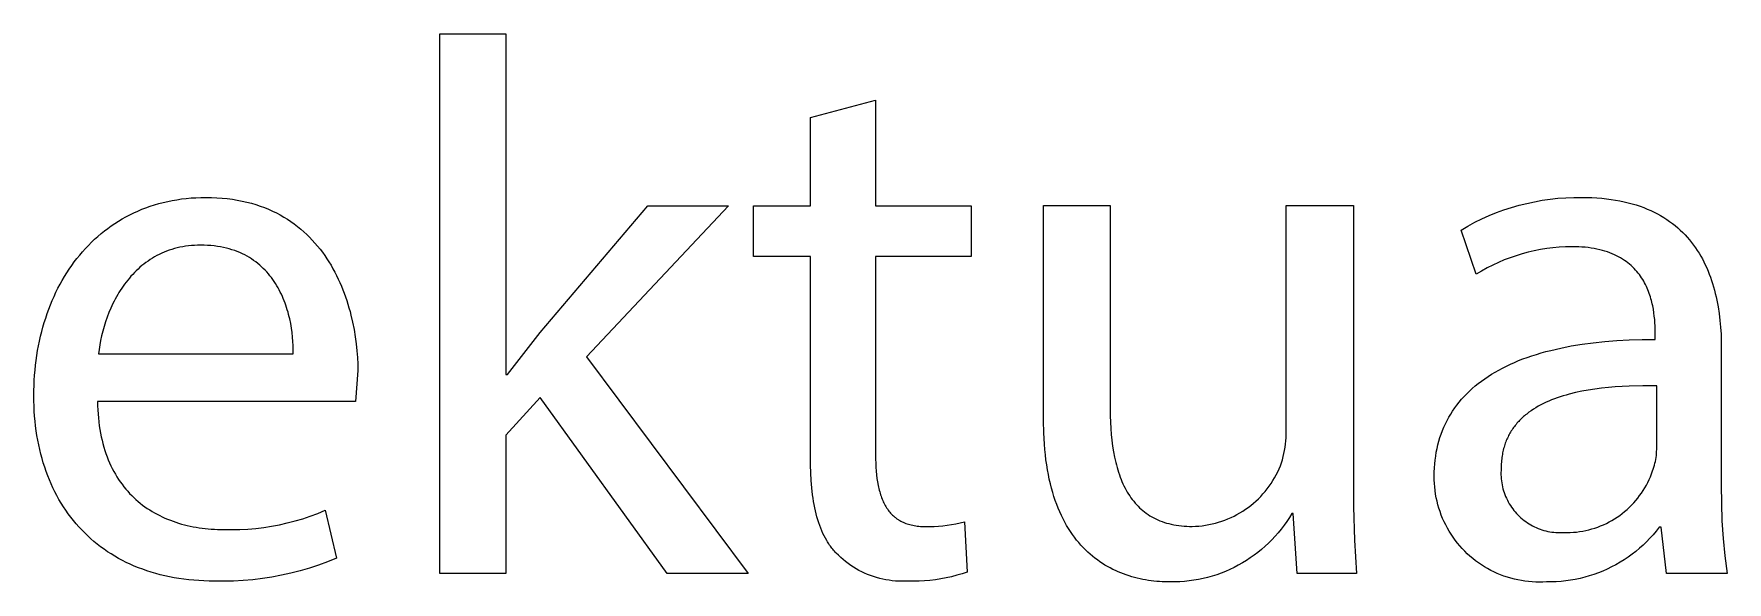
# Model space of a CAD drawing. Header units: millimetres. Extents: x 2840 to 6121, y 744 to 3036.
# Drawn here: x 5772.4 to 5845.7, y 798.7 to 822.4 of the extents above; entities that cross this region are included whole.
import ezdxf

# ---------------------------------------------------------------- set-up
doc = ezdxf.new("R2010")
doc.units = ezdxf.units.MM
doc.header["$MEASUREMENT"] = 0
doc.layers.add('Domyślny', color=7, linetype='Continuous', true_color=0x000000)

msp = doc.modelspace()

# ---------------------------------------------------------------- linework, layer by layer
at = {"layer": 'Domyślny', "color": 18, "lineweight": 15, "true_color": 0x000000}
for p, q in [((5789.996, 799.029), (5789.996, 822.356)), ((5789.996, 822.356), (5792.859, 822.356)), ((5792.859, 822.356), (5792.859, 807.628)), ((5806.033, 818.738), (5808.852, 819.492)), ((5808.852, 819.492), (5808.852, 814.925)), ((5806.033, 814.925), (5806.033, 818.738)), ((5777.102, 814.773), (5777.281, 814.842)), ((5777.281, 814.842), (5777.463, 814.906)), ((5777.463, 814.906), (5777.648, 814.966)), ((5777.648, 814.966), (5777.836, 815.02)), ((5777.836, 815.02), (5778.027, 815.07)), ((5778.027, 815.07), (5778.22, 815.115)), ((5778.22, 815.115), (5778.417, 815.155)), ((5778.417, 815.155), (5778.616, 815.189)), ((5778.616, 815.189), (5778.818, 815.219)), ((5778.818, 815.219), (5779.023, 815.243)), ((5779.023, 815.243), (5779.231, 815.262)), ((5779.231, 815.262), (5779.441, 815.276)), ((5779.441, 815.276), (5779.654, 815.284)), ((5779.654, 815.284), (5779.87, 815.287)), ((5779.87, 815.287), (5780.111, 815.283)), ((5780.111, 815.283), (5780.347, 815.274)), ((5780.347, 815.274), (5780.577, 815.257)), ((5780.577, 815.257), (5780.801, 815.235)), ((5780.801, 815.235), (5781.02, 815.206)), ((5781.02, 815.206), (5781.234, 815.171)), ((5781.234, 815.171), (5781.443, 815.131)), ((5781.443, 815.131), (5781.646, 815.085)), ((5781.646, 815.085), (5781.844, 815.033)), ((5781.844, 815.033), (5782.037, 814.976)), ((5782.037, 814.976), (5782.225, 814.914)), ((5782.225, 814.914), (5782.408, 814.846)), ((5782.408, 814.846), (5782.586, 814.774)), ((5794.345, 809.441), (5798.999, 814.926)), ((5802.485, 814.926), (5796.344, 808.393)), ((5798.999, 814.926), (5802.485, 814.926)), ((5803.564, 812.729), (5803.564, 814.925)), ((5803.564, 814.925), (5806.033, 814.925)), ((5808.852, 814.925), (5812.993, 814.925)), ((5812.993, 814.925), (5812.993, 812.729)), ((5816.125, 805.622), (5816.125, 814.931)), ((5816.125, 814.931), (5819.009, 814.931)), ((5819.009, 814.931), (5819.009, 806.124)), ((5826.625, 805.174), (5826.625, 814.931)), ((5826.625, 814.931), (5829.531, 814.931)), ((5829.531, 814.931), (5829.531, 803.36)), ((5836.046, 814.746), (5836.371, 814.852)), ((5836.371, 814.852), (5836.7, 814.947)), ((5836.7, 814.947), (5837.033, 815.031)), ((5837.033, 815.031), (5837.367, 815.103)), ((5837.367, 815.103), (5837.704, 815.163)), ((5837.704, 815.163), (5838.043, 815.212)), ((5838.043, 815.212), (5838.384, 815.248)), ((5838.384, 815.248), (5838.725, 815.273)), ((5838.725, 815.273), (5839.068, 815.287)), ((5839.068, 815.287), (5839.41, 815.288)), ((5839.41, 815.288), (5839.635, 815.285)), ((5839.635, 815.285), (5839.854, 815.278)), ((5839.854, 815.278), (5840.068, 815.266)), ((5840.068, 815.266), (5840.277, 815.25)), ((5840.277, 815.25), (5840.481, 815.229)), ((5840.481, 815.229), (5840.68, 815.203)), ((5840.68, 815.203), (5840.874, 815.173)), ((5840.874, 815.173), (5841.062, 815.139)), ((5841.062, 815.139), (5841.246, 815.1)), ((5841.246, 815.1), (5841.425, 815.058)), ((5841.425, 815.058), (5841.6, 815.011)), ((5841.6, 815.011), (5841.769, 814.96)), ((5841.769, 814.96), (5841.934, 814.906)), ((5841.934, 814.906), (5842.094, 814.847)), ((5842.094, 814.847), (5842.25, 814.785)), ((5775.779, 814.059), (5775.934, 814.163)), ((5775.934, 814.163), (5776.092, 814.264)), ((5776.092, 814.264), (5776.252, 814.36)), ((5776.252, 814.36), (5776.416, 814.451)), ((5776.416, 814.451), (5776.583, 814.538)), ((5776.583, 814.538), (5776.753, 814.621)), ((5776.753, 814.621), (5776.926, 814.699)), ((5776.926, 814.699), (5777.102, 814.773)), ((5782.586, 814.774), (5782.76, 814.696)), ((5782.76, 814.696), (5782.928, 814.614)), ((5782.928, 814.614), (5783.092, 814.528)), ((5783.092, 814.528), (5783.251, 814.437)), ((5783.251, 814.437), (5783.405, 814.341)), ((5783.405, 814.341), (5783.555, 814.242)), ((5783.555, 814.242), (5783.7, 814.139)), ((5783.7, 814.139), (5783.841, 814.031)), ((5834.484, 814.05), (5834.786, 814.21)), ((5834.786, 814.21), (5835.094, 814.361)), ((5835.094, 814.361), (5835.407, 814.5)), ((5835.407, 814.5), (5835.724, 814.629)), ((5835.724, 814.629), (5836.046, 814.746)), ((5842.25, 814.785), (5842.401, 814.719)), ((5842.401, 814.719), (5842.547, 814.65)), ((5842.547, 814.65), (5842.69, 814.576)), ((5842.69, 814.576), (5842.827, 814.5)), ((5842.827, 814.5), (5842.961, 814.42)), ((5842.961, 814.42), (5843.09, 814.337)), ((5843.09, 814.337), (5843.216, 814.251)), ((5843.216, 814.251), (5843.337, 814.161)), ((5843.337, 814.161), (5843.454, 814.069)), ((5774.788, 813.215), (5774.92, 813.347)), ((5774.92, 813.347), (5775.055, 813.476)), ((5775.055, 813.476), (5775.193, 813.6)), ((5775.193, 813.6), (5775.335, 813.721)), ((5775.335, 813.721), (5775.48, 813.838)), ((5775.48, 813.838), (5775.628, 813.95)), ((5775.628, 813.95), (5775.779, 814.059)), ((5783.841, 814.031), (5783.977, 813.92)), ((5783.977, 813.92), (5784.109, 813.806)), ((5784.109, 813.806), (5784.237, 813.688)), ((5784.237, 813.688), (5784.36, 813.567)), ((5784.36, 813.567), (5784.479, 813.442)), ((5784.479, 813.442), (5784.594, 813.315)), ((5834.187, 813.878), (5834.484, 814.05)), ((5834.843, 811.966), (5834.187, 813.878)), ((5843.454, 814.069), (5843.567, 813.973)), ((5843.567, 813.973), (5843.676, 813.875)), ((5843.676, 813.875), (5843.781, 813.774)), ((5843.781, 813.774), (5843.882, 813.67)), ((5843.882, 813.67), (5843.98, 813.563)), ((5843.98, 813.563), (5844.074, 813.454)), ((5844.074, 813.454), (5844.164, 813.342)), ((5844.164, 813.342), (5844.25, 813.228)), ((5774.179, 812.5), (5774.294, 812.65)), ((5774.294, 812.65), (5774.413, 812.797)), ((5774.413, 812.797), (5774.534, 812.94)), ((5774.534, 812.94), (5774.66, 813.08)), ((5774.66, 813.08), (5774.788, 813.215)), ((5777.559, 812.659), (5777.464, 812.599)), ((5777.656, 812.716), (5777.559, 812.659)), ((5777.756, 812.77), (5777.656, 812.716)), ((5777.857, 812.822), (5777.756, 812.77)), ((5777.961, 812.871), (5777.857, 812.822)), ((5778.067, 812.917), (5777.961, 812.871)), ((5778.175, 812.96), (5778.067, 812.917)), ((5778.285, 813.001), (5778.175, 812.96)), ((5778.398, 813.038), (5778.285, 813.001)), ((5778.513, 813.072), (5778.398, 813.038)), ((5778.63, 813.102), (5778.513, 813.072)), ((5778.749, 813.13), (5778.63, 813.102)), ((5778.871, 813.154), (5778.749, 813.13)), ((5778.995, 813.174), (5778.871, 813.154)), ((5779.122, 813.191), (5778.995, 813.174)), ((5779.251, 813.204), (5779.122, 813.191)), ((5779.382, 813.214), (5779.251, 813.204)), ((5779.516, 813.22), (5779.382, 813.214)), ((5779.652, 813.222), (5779.516, 813.22)), ((5779.802, 813.22), (5779.652, 813.222)), ((5779.95, 813.214), (5779.802, 813.22)), ((5780.093, 813.203), (5779.95, 813.214)), ((5780.234, 813.189), (5780.093, 813.203)), ((5780.37, 813.171), (5780.234, 813.189)), ((5780.504, 813.15), (5780.37, 813.171)), ((5780.633, 813.124), (5780.504, 813.15)), ((5780.76, 813.095), (5780.633, 813.124)), ((5780.883, 813.063), (5780.76, 813.095)), ((5781.003, 813.027), (5780.883, 813.063)), ((5781.12, 812.988), (5781.003, 813.027)), ((5781.233, 812.946), (5781.12, 812.988)), ((5781.344, 812.9), (5781.233, 812.946)), ((5781.451, 812.852), (5781.344, 812.9)), ((5781.555, 812.8), (5781.451, 812.852)), ((5781.656, 812.746), (5781.555, 812.8)), ((5781.754, 812.689), (5781.656, 812.746)), ((5781.849, 812.629), (5781.754, 812.689)), ((5781.941, 812.567), (5781.849, 812.629)), ((5784.594, 813.315), (5784.705, 813.185)), ((5784.705, 813.185), (5784.812, 813.052)), ((5784.812, 813.052), (5784.915, 812.917)), ((5784.915, 812.917), (5785.014, 812.779)), ((5785.014, 812.779), (5785.109, 812.639)), ((5785.109, 812.639), (5785.2, 812.496)), ((5806.033, 812.729), (5803.564, 812.729)), ((5806.033, 804.054), (5806.033, 812.729)), ((5812.993, 812.729), (5808.852, 812.729)), ((5808.852, 812.729), (5808.852, 804.152)), ((5836.312, 812.68), (5836.058, 812.583)), ((5836.57, 812.769), (5836.312, 812.68)), ((5836.831, 812.849), (5836.57, 812.769)), ((5837.094, 812.92), (5836.831, 812.849)), ((5837.36, 812.981), (5837.094, 812.92)), ((5837.628, 813.034), (5837.36, 812.981)), ((5837.897, 813.077), (5837.628, 813.034)), ((5838.167, 813.111), (5837.897, 813.077)), ((5838.439, 813.136), (5838.167, 813.111)), ((5838.711, 813.151), (5838.439, 813.136)), ((5838.984, 813.157), (5838.711, 813.151)), ((5839.134, 813.156), (5838.984, 813.157)), ((5839.28, 813.15), (5839.134, 813.156)), ((5839.422, 813.142), (5839.28, 813.15)), ((5839.559, 813.13), (5839.422, 813.142)), ((5839.693, 813.116), (5839.559, 813.13)), ((5839.823, 813.098), (5839.693, 813.116)), ((5839.949, 813.077), (5839.823, 813.098)), ((5840.071, 813.053), (5839.949, 813.077)), ((5840.189, 813.026), (5840.071, 813.053)), ((5840.303, 812.997), (5840.189, 813.026)), ((5840.414, 812.965), (5840.303, 812.997)), ((5840.522, 812.93), (5840.414, 812.965)), ((5840.625, 812.893), (5840.522, 812.93)), ((5840.726, 812.853), (5840.625, 812.893)), ((5840.823, 812.811), (5840.726, 812.853)), ((5840.916, 812.766), (5840.823, 812.811)), ((5841.007, 812.72), (5840.916, 812.766)), ((5841.094, 812.671), (5841.007, 812.72)), ((5841.177, 812.62), (5841.094, 812.671)), ((5841.258, 812.567), (5841.177, 812.62)), ((5844.25, 813.228), (5844.333, 813.112)), ((5844.333, 813.112), (5844.413, 812.993)), ((5844.413, 812.993), (5844.489, 812.872)), ((5844.489, 812.872), (5844.561, 812.75)), ((5844.561, 812.75), (5844.631, 812.625)), ((5844.631, 812.625), (5844.697, 812.498)), ((5773.754, 811.867), (5773.855, 812.03)), ((5773.855, 812.03), (5773.96, 812.19)), ((5773.96, 812.19), (5774.068, 812.347)), ((5774.068, 812.347), (5774.179, 812.5)), ((5776.632, 811.879), (5776.561, 811.797)), ((5776.706, 811.96), (5776.632, 811.879)), ((5776.782, 812.039), (5776.706, 811.96)), ((5776.86, 812.117), (5776.782, 812.039)), ((5776.94, 812.192), (5776.86, 812.117)), ((5777.022, 812.265), (5776.94, 812.192)), ((5777.107, 812.337), (5777.022, 812.265)), ((5777.193, 812.406), (5777.107, 812.337)), ((5777.281, 812.473), (5777.193, 812.406)), ((5777.372, 812.537), (5777.281, 812.473)), ((5777.464, 812.599), (5777.372, 812.537)), ((5782.031, 812.502), (5781.941, 812.567)), ((5782.117, 812.435), (5782.031, 812.502)), ((5782.201, 812.365), (5782.117, 812.435)), ((5782.281, 812.293), (5782.201, 812.365)), ((5782.359, 812.219), (5782.281, 812.293)), ((5782.434, 812.143), (5782.359, 812.219)), ((5782.507, 812.065), (5782.434, 812.143)), ((5782.577, 811.985), (5782.507, 812.065)), ((5782.644, 811.904), (5782.577, 811.985)), ((5782.709, 811.82), (5782.644, 811.904)), ((5785.2, 812.496), (5785.288, 812.352)), ((5785.288, 812.352), (5785.372, 812.206)), ((5785.372, 812.206), (5785.452, 812.058)), ((5785.452, 812.058), (5785.529, 811.909)), ((5785.529, 811.909), (5785.602, 811.758)), ((5835.077, 812.106), (5834.843, 811.966)), ((5835.316, 812.238), (5835.077, 812.106)), ((5835.559, 812.361), (5835.316, 812.238)), ((5835.807, 812.476), (5835.559, 812.361)), ((5836.058, 812.583), (5835.807, 812.476)), ((5841.336, 812.513), (5841.258, 812.567)), ((5841.41, 812.456), (5841.336, 812.513)), ((5841.482, 812.398), (5841.41, 812.456)), ((5841.551, 812.338), (5841.482, 812.398)), ((5841.617, 812.276), (5841.551, 812.338)), ((5841.68, 812.213), (5841.617, 812.276)), ((5841.74, 812.149), (5841.68, 812.213)), ((5841.798, 812.083), (5841.74, 812.149)), ((5841.853, 812.016), (5841.798, 812.083)), ((5841.906, 811.948), (5841.853, 812.016)), ((5841.956, 811.878), (5841.906, 811.948)), ((5842.004, 811.808), (5841.956, 811.878)), ((5844.697, 812.498), (5844.76, 812.369)), ((5844.76, 812.369), (5844.819, 812.238)), ((5844.819, 812.238), (5844.876, 812.106)), ((5844.876, 812.106), (5844.93, 811.972)), ((5844.93, 811.972), (5844.98, 811.837)), ((5773.302, 811.006), (5773.385, 811.184)), ((5773.385, 811.184), (5773.472, 811.359)), ((5773.472, 811.359), (5773.562, 811.532)), ((5773.562, 811.532), (5773.656, 811.701)), ((5773.656, 811.701), (5773.754, 811.867)), ((5776.113, 811.177), (5776.057, 811.084)), ((5776.171, 811.269), (5776.113, 811.177)), ((5776.231, 811.361), (5776.171, 811.269)), ((5776.293, 811.451), (5776.231, 811.361)), ((5776.357, 811.539), (5776.293, 811.451)), ((5776.423, 811.627), (5776.357, 811.539)), ((5776.491, 811.712), (5776.423, 811.627)), ((5776.561, 811.797), (5776.491, 811.712)), ((5782.771, 811.735), (5782.709, 811.82)), ((5782.831, 811.649), (5782.771, 811.735)), ((5782.888, 811.561), (5782.831, 811.649)), ((5782.943, 811.472), (5782.888, 811.561)), ((5782.996, 811.381), (5782.943, 811.472)), ((5783.046, 811.29), (5782.996, 811.381)), ((5783.094, 811.197), (5783.046, 811.29)), ((5783.139, 811.103), (5783.094, 811.197)), ((5785.602, 811.758), (5785.671, 811.606)), ((5785.671, 811.606), (5785.738, 811.453)), ((5785.738, 811.453), (5785.801, 811.298)), ((5785.801, 811.298), (5785.86, 811.143)), ((5785.86, 811.143), (5785.916, 810.987)), ((5842.049, 811.737), (5842.004, 811.808)), ((5842.092, 811.664), (5842.049, 811.737)), ((5842.133, 811.591), (5842.092, 811.664)), ((5842.171, 811.517), (5842.133, 811.591)), ((5842.208, 811.443), (5842.171, 811.517)), ((5842.242, 811.368), (5842.208, 811.443)), ((5842.274, 811.292), (5842.242, 811.368)), ((5842.304, 811.216), (5842.274, 811.292)), ((5842.333, 811.14), (5842.304, 811.216)), ((5844.98, 811.837), (5845.028, 811.7)), ((5845.028, 811.7), (5845.073, 811.562)), ((5845.073, 811.562), (5845.115, 811.422)), ((5845.115, 811.422), (5845.154, 811.281)), ((5845.154, 811.281), (5845.19, 811.139)), ((5773.005, 810.265), (5773.074, 810.454)), ((5773.074, 810.454), (5773.146, 810.641)), ((5773.146, 810.641), (5773.222, 810.825)), ((5773.222, 810.825), (5773.302, 811.006)), ((5775.76, 810.504), (5775.676, 810.306)), ((5775.805, 810.602), (5775.76, 810.504)), ((5775.852, 810.7), (5775.805, 810.602)), ((5775.9, 810.797), (5775.852, 810.7)), ((5775.951, 810.894), (5775.9, 810.797)), ((5776.003, 810.989), (5775.951, 810.894)), ((5776.057, 811.084), (5776.003, 810.989)), ((5783.183, 811.008), (5783.139, 811.103)), ((5783.224, 810.913), (5783.183, 811.008)), ((5783.263, 810.817), (5783.224, 810.913)), ((5783.3, 810.72), (5783.263, 810.817)), ((5783.335, 810.623), (5783.3, 810.72)), ((5783.367, 810.525), (5783.335, 810.623)), ((5783.398, 810.427), (5783.367, 810.525)), ((5783.427, 810.328), (5783.398, 810.427)), ((5785.916, 810.987), (5785.97, 810.831)), ((5785.97, 810.831), (5786.02, 810.674)), ((5786.02, 810.674), (5786.066, 810.517)), ((5786.066, 810.517), (5786.11, 810.36)), ((5842.359, 811.064), (5842.333, 811.14)), ((5842.384, 810.987), (5842.359, 811.064)), ((5842.407, 810.91), (5842.384, 810.987)), ((5842.428, 810.833), (5842.407, 810.91)), ((5842.448, 810.757), (5842.428, 810.833)), ((5842.466, 810.68), (5842.448, 810.757)), ((5842.482, 810.604), (5842.466, 810.68)), ((5842.511, 810.452), (5842.482, 810.604)), ((5842.535, 810.302), (5842.511, 810.452)), ((5845.19, 811.139), (5845.224, 810.996)), ((5845.224, 810.996), (5845.255, 810.852)), ((5845.255, 810.852), (5845.284, 810.707)), ((5845.284, 810.707), (5845.31, 810.562)), ((5845.31, 810.562), (5845.355, 810.268)), ((5772.769, 809.484), (5772.822, 809.683)), ((5772.822, 809.683), (5772.88, 809.879)), ((5772.88, 809.879), (5772.941, 810.074)), ((5772.941, 810.074), (5773.005, 810.265)), ((5775.465, 809.704), (5775.409, 809.503)), ((5775.528, 809.905), (5775.465, 809.704)), ((5775.598, 810.106), (5775.528, 809.905)), ((5775.676, 810.306), (5775.598, 810.106)), ((5783.454, 810.23), (5783.427, 810.328)), ((5783.479, 810.131), (5783.454, 810.23)), ((5783.502, 810.032), (5783.479, 810.131)), ((5783.543, 809.835), (5783.502, 810.032)), ((5783.577, 809.639), (5783.543, 809.835)), ((5786.11, 810.36), (5786.151, 810.203)), ((5786.151, 810.203), (5786.224, 809.889)), ((5786.224, 809.889), (5786.286, 809.576)), ((5842.553, 810.154), (5842.535, 810.302)), ((5842.568, 810.01), (5842.553, 810.154)), ((5842.578, 809.869), (5842.568, 810.01)), ((5842.585, 809.733), (5842.578, 809.869)), ((5842.588, 809.601), (5842.585, 809.733)), ((5845.355, 810.268), (5845.391, 809.972)), ((5845.391, 809.972), (5845.419, 809.674)), ((5772.631, 808.873), (5772.673, 809.079)), ((5772.673, 809.079), (5772.719, 809.283)), ((5772.719, 809.283), (5772.769, 809.484)), ((5775.316, 809.104), (5775.28, 808.908)), ((5775.359, 809.303), (5775.316, 809.104)), ((5775.409, 809.503), (5775.359, 809.303)), ((5783.604, 809.444), (5783.577, 809.639)), ((5783.625, 809.252), (5783.604, 809.444)), ((5783.64, 809.064), (5783.625, 809.252)), ((5783.649, 808.879), (5783.64, 809.064)), ((5786.286, 809.576), (5786.337, 809.267)), ((5786.337, 809.267), (5786.378, 808.962)), ((5786.378, 808.962), (5786.409, 808.661)), ((5792.924, 807.628), (5794.345, 809.441)), ((5839.427, 808.943), (5839.913, 809.008)), ((5839.913, 809.008), (5840.416, 809.06)), ((5840.416, 809.06), (5840.935, 809.101)), ((5840.935, 809.101), (5841.47, 809.129)), ((5841.47, 809.129), (5842.022, 809.144)), ((5842.022, 809.144), (5842.59, 809.147)), ((5842.59, 809.475), (5842.588, 809.601)), ((5842.59, 809.147), (5842.59, 809.475)), ((5845.419, 809.674), (5845.438, 809.375)), ((5845.438, 809.375), (5845.449, 809.075)), ((5845.449, 809.075), (5845.452, 808.776)), ((5772.503, 808.03), (5772.529, 808.244)), ((5772.529, 808.244), (5772.559, 808.456)), ((5772.559, 808.456), (5772.593, 808.665)), ((5772.593, 808.665), (5772.631, 808.873)), ((5775.25, 808.714), (5775.227, 808.524)), ((5775.227, 808.524), (5783.65, 808.524)), ((5775.28, 808.908), (5775.25, 808.714)), ((5783.652, 808.699), (5783.649, 808.879)), ((5783.65, 808.524), (5783.652, 808.699)), ((5786.409, 808.661), (5786.431, 808.367)), ((5786.431, 808.367), (5786.443, 808.081)), ((5796.344, 808.393), (5803.337, 799.029)), ((5836.5, 808.155), (5836.681, 808.23)), ((5836.681, 808.23), (5836.866, 808.303)), ((5836.866, 808.303), (5837.056, 808.372)), ((5837.056, 808.372), (5837.25, 808.439)), ((5837.25, 808.439), (5837.449, 808.503)), ((5837.449, 808.503), (5837.651, 808.563)), ((5837.651, 808.563), (5837.858, 808.621)), ((5837.858, 808.621), (5838.07, 808.676)), ((5838.07, 808.676), (5838.505, 808.777)), ((5838.505, 808.777), (5838.958, 808.866)), ((5838.958, 808.866), (5839.427, 808.943)), ((5845.452, 808.776), (5845.452, 802.832)), ((5772.448, 807.377), (5772.462, 807.597)), ((5772.462, 807.597), (5772.48, 807.814)), ((5772.48, 807.814), (5772.503, 808.03)), ((5786.448, 807.802), (5786.349, 806.459)), ((5786.443, 808.081), (5786.448, 807.802)), ((5792.859, 807.628), (5792.924, 807.628)), ((5835.212, 807.449), (5835.357, 807.547)), ((5835.357, 807.547), (5835.507, 807.642)), ((5835.507, 807.642), (5835.661, 807.735)), ((5835.661, 807.735), (5835.82, 807.825)), ((5835.82, 807.825), (5835.983, 807.912)), ((5835.983, 807.912), (5836.151, 807.996)), ((5836.151, 807.996), (5836.323, 808.077)), ((5836.323, 808.077), (5836.5, 808.155)), ((5772.43, 806.71), (5772.432, 806.934)), ((5772.432, 806.934), (5772.438, 807.157)), ((5772.438, 807.157), (5772.448, 807.377)), ((5834.322, 806.683), (5834.435, 806.801)), ((5834.435, 806.801), (5834.553, 806.916)), ((5834.553, 806.916), (5834.676, 807.028)), ((5834.676, 807.028), (5834.803, 807.137)), ((5834.803, 807.137), (5834.934, 807.244)), ((5834.934, 807.244), (5835.071, 807.348)), ((5835.071, 807.348), (5835.212, 807.449)), ((5838.869, 806.781), (5838.736, 806.745)), ((5839.138, 806.848), (5838.869, 806.781)), ((5839.414, 806.907), (5839.138, 806.848)), ((5839.695, 806.958), (5839.414, 806.907)), ((5839.981, 807.002), (5839.695, 806.958)), ((5840.271, 807.04), (5839.981, 807.002)), ((5840.565, 807.071), (5840.271, 807.04)), ((5840.861, 807.096), (5840.565, 807.071)), ((5841.16, 807.115), (5840.861, 807.096)), ((5841.459, 807.129), (5841.16, 807.115)), ((5842.059, 807.142), (5841.459, 807.129)), ((5842.655, 807.137), (5842.059, 807.142)), ((5842.655, 804.384), (5842.655, 807.137)), ((5772.432, 806.487), (5772.43, 806.71)), ((5772.438, 806.266), (5772.432, 806.487)), ((5772.449, 806.047), (5772.438, 806.266)), ((5772.463, 805.831), (5772.449, 806.047)), ((5775.183, 806.459), (5775.187, 806.277)), ((5786.349, 806.459), (5775.183, 806.459)), ((5775.187, 806.277), (5775.195, 806.099)), ((5775.195, 806.099), (5775.206, 805.924)), ((5794.345, 806.644), (5792.859, 805.005)), ((5799.83, 799.029), (5794.345, 806.644)), ((5819.009, 806.124), (5819.012, 805.844)), ((5833.74, 805.919), (5833.825, 806.053)), ((5833.825, 806.053), (5833.915, 806.185)), ((5833.915, 806.185), (5834.01, 806.313)), ((5834.01, 806.313), (5834.109, 806.439)), ((5834.109, 806.439), (5834.213, 806.563)), ((5834.213, 806.563), (5834.322, 806.683)), ((5837.222, 806.066), (5837.124, 805.997)), ((5837.322, 806.133), (5837.222, 806.066)), ((5837.426, 806.197), (5837.322, 806.133)), ((5837.533, 806.259), (5837.426, 806.197)), ((5837.642, 806.318), (5837.533, 806.259)), ((5837.754, 806.375), (5837.642, 806.318)), ((5837.869, 806.429), (5837.754, 806.375)), ((5837.986, 806.481), (5837.869, 806.429)), ((5838.106, 806.531), (5837.986, 806.481)), ((5838.228, 806.578), (5838.106, 806.531)), ((5838.352, 806.623), (5838.228, 806.578)), ((5838.478, 806.666), (5838.352, 806.623)), ((5838.606, 806.706), (5838.478, 806.666)), ((5838.736, 806.745), (5838.606, 806.706)), ((5772.482, 805.618), (5772.463, 805.831)), ((5772.506, 805.407), (5772.482, 805.618)), ((5772.533, 805.198), (5772.506, 805.407)), ((5775.206, 805.924), (5775.221, 805.752)), ((5775.221, 805.752), (5775.24, 805.584)), ((5775.24, 805.584), (5775.261, 805.418)), ((5775.261, 805.418), (5775.286, 805.257)), ((5816.133, 805.111), (5816.125, 805.622)), ((5819.012, 805.844), (5819.02, 805.571)), ((5819.02, 805.571), (5819.034, 805.303)), ((5819.034, 805.303), (5819.054, 805.041)), ((5833.385, 805.209), (5833.447, 805.356)), ((5833.447, 805.356), (5833.513, 805.501)), ((5833.513, 805.501), (5833.584, 805.643)), ((5833.584, 805.643), (5833.66, 805.783)), ((5833.66, 805.783), (5833.74, 805.919)), ((5836.428, 805.292), (5836.396, 805.244)), ((5836.462, 805.339), (5836.428, 805.292)), ((5836.497, 805.386), (5836.462, 805.339)), ((5836.532, 805.432), (5836.497, 805.386)), ((5836.569, 805.477), (5836.532, 805.432)), ((5836.606, 805.521), (5836.569, 805.477)), ((5836.645, 805.565), (5836.606, 805.521)), ((5836.684, 805.607), (5836.645, 805.565)), ((5836.724, 805.649), (5836.684, 805.607)), ((5836.765, 805.691), (5836.724, 805.649)), ((5836.807, 805.732), (5836.765, 805.691)), ((5836.85, 805.771), (5836.807, 805.732)), ((5836.893, 805.811), (5836.85, 805.771)), ((5836.938, 805.849), (5836.893, 805.811)), ((5836.983, 805.887), (5836.938, 805.849)), ((5837.029, 805.924), (5836.983, 805.887)), ((5837.124, 805.997), (5837.029, 805.924)), ((5772.564, 804.992), (5772.533, 805.198)), ((5772.6, 804.788), (5772.564, 804.992)), ((5772.64, 804.587), (5772.6, 804.788)), ((5772.683, 804.389), (5772.64, 804.587)), ((5775.286, 805.257), (5775.314, 805.098)), ((5775.314, 805.098), (5775.345, 804.943)), ((5775.345, 804.943), (5775.38, 804.791)), ((5775.38, 804.791), (5775.418, 804.642)), ((5775.418, 804.642), (5775.458, 804.496)), ((5792.859, 805.005), (5792.859, 799.029)), ((5816.144, 804.865), (5816.133, 805.111)), ((5816.159, 804.625), (5816.144, 804.865)), ((5816.178, 804.391), (5816.159, 804.625)), ((5819.054, 805.041), (5819.079, 804.786)), ((5819.079, 804.786), (5819.111, 804.538)), ((5826.576, 804.487), (5826.595, 804.624)), ((5826.595, 804.624), (5826.609, 804.761)), ((5826.609, 804.761), (5826.619, 804.898)), ((5826.619, 804.898), (5826.624, 805.036)), ((5826.624, 805.036), (5826.625, 805.174)), ((5833.151, 804.432), (5833.188, 804.593)), ((5833.188, 804.593), (5833.23, 804.751)), ((5833.23, 804.751), (5833.277, 804.906)), ((5833.277, 804.906), (5833.329, 805.059)), ((5833.329, 805.059), (5833.385, 805.209)), ((5836.084, 804.605), (5836.065, 804.547)), ((5836.104, 804.663), (5836.084, 804.605)), ((5836.126, 804.72), (5836.104, 804.663)), ((5836.148, 804.776), (5836.126, 804.72)), ((5836.171, 804.831), (5836.148, 804.776)), ((5836.196, 804.885), (5836.171, 804.831)), ((5836.221, 804.939), (5836.196, 804.885)), ((5836.248, 804.992), (5836.221, 804.939)), ((5836.275, 805.044), (5836.248, 804.992)), ((5836.304, 805.095), (5836.275, 805.044)), ((5836.333, 805.145), (5836.304, 805.095)), ((5836.364, 805.195), (5836.333, 805.145)), ((5836.396, 805.244), (5836.364, 805.195)), ((5772.731, 804.194), (5772.683, 804.389)), ((5772.783, 804.001), (5772.731, 804.194)), ((5772.838, 803.811), (5772.783, 804.001)), ((5775.458, 804.496), (5775.502, 804.353)), ((5775.502, 804.353), (5775.549, 804.214)), ((5775.549, 804.214), (5775.598, 804.078)), ((5775.598, 804.078), (5775.651, 803.945)), ((5775.651, 803.945), (5775.706, 803.815)), ((5775.706, 803.815), (5775.764, 803.688)), ((5806.037, 803.709), (5806.033, 804.054)), ((5808.852, 804.152), (5808.854, 803.97)), ((5808.854, 803.97), (5808.859, 803.793)), ((5816.201, 804.163), (5816.178, 804.391)), ((5816.228, 803.94), (5816.201, 804.163)), ((5816.258, 803.723), (5816.228, 803.94)), ((5819.111, 804.538), (5819.149, 804.296)), ((5819.149, 804.296), (5819.194, 804.062)), ((5819.194, 804.062), (5819.245, 803.834)), ((5819.245, 803.834), (5819.273, 803.724)), ((5826.373, 803.688), (5826.418, 803.818)), ((5826.418, 803.818), (5826.458, 803.95)), ((5826.458, 803.95), (5826.494, 804.083)), ((5826.494, 804.083), (5826.526, 804.217)), ((5826.526, 804.217), (5826.553, 804.352)), ((5826.553, 804.352), (5826.576, 804.487)), ((5833.052, 803.764), (5833.069, 803.935)), ((5833.069, 803.935), (5833.092, 804.104)), ((5833.092, 804.104), (5833.119, 804.269)), ((5833.119, 804.269), (5833.151, 804.432)), ((5835.935, 803.846), (5835.931, 803.777)), ((5835.941, 803.914), (5835.935, 803.846)), ((5835.948, 803.981), (5835.941, 803.914)), ((5835.956, 804.047), (5835.948, 803.981)), ((5835.966, 804.113), (5835.956, 804.047)), ((5835.976, 804.177), (5835.966, 804.113)), ((5835.988, 804.241), (5835.976, 804.177)), ((5836.001, 804.304), (5835.988, 804.241)), ((5836.016, 804.366), (5836.001, 804.304)), ((5836.031, 804.427), (5836.016, 804.366)), ((5836.048, 804.487), (5836.031, 804.427)), ((5836.065, 804.547), (5836.048, 804.487)), ((5842.581, 803.792), (5842.6, 803.875)), ((5842.6, 803.875), (5842.616, 803.959)), ((5842.616, 803.959), (5842.629, 804.044)), ((5842.629, 804.044), (5842.64, 804.128)), ((5842.64, 804.128), (5842.647, 804.213)), ((5842.647, 804.213), (5842.653, 804.298)), ((5842.653, 804.298), (5842.655, 804.384)), ((5772.898, 803.624), (5772.838, 803.811)), ((5772.962, 803.44), (5772.898, 803.624)), ((5773.029, 803.258), (5772.962, 803.44)), ((5773.101, 803.08), (5773.029, 803.258)), ((5775.764, 803.688), (5775.825, 803.564)), ((5775.825, 803.564), (5775.889, 803.443)), ((5775.889, 803.443), (5775.955, 803.325)), ((5775.955, 803.325), (5776.024, 803.211)), ((5776.024, 803.211), (5776.095, 803.099)), ((5776.095, 803.099), (5776.169, 802.99)), ((5806.048, 803.374), (5806.037, 803.709)), ((5806.066, 803.051), (5806.048, 803.374)), ((5808.859, 803.793), (5808.867, 803.621)), ((5808.867, 803.621), (5808.879, 803.455)), ((5808.879, 803.455), (5808.895, 803.293)), ((5808.895, 803.293), (5808.914, 803.136)), ((5808.914, 803.136), (5808.937, 802.985)), ((5816.293, 803.511), (5816.258, 803.723)), ((5816.331, 803.306), (5816.293, 803.511)), ((5816.372, 803.105), (5816.331, 803.306)), ((5816.417, 802.91), (5816.372, 803.105)), ((5819.273, 803.724), (5819.302, 803.615)), ((5819.302, 803.615), (5819.334, 803.508)), ((5819.334, 803.508), (5819.367, 803.403)), ((5819.367, 803.403), (5819.402, 803.3)), ((5819.402, 803.3), (5819.438, 803.198)), ((5819.438, 803.198), (5819.477, 803.099)), ((5819.477, 803.099), (5819.517, 803.002)), ((5826.047, 803.046), (5826.121, 803.17)), ((5826.121, 803.17), (5826.191, 803.296)), ((5826.191, 803.296), (5826.256, 803.424)), ((5826.256, 803.424), (5826.317, 803.555)), ((5826.317, 803.555), (5826.373, 803.688)), ((5829.531, 803.36), (5829.534, 801.917)), ((5833.029, 803.237), (5833.032, 803.415)), ((5833.03, 803.08), (5833.029, 803.237)), ((5833.032, 803.415), (5833.039, 803.591)), ((5833.039, 803.591), (5833.052, 803.764)), ((5835.919, 803.477), (5835.916, 803.389)), ((5835.916, 803.389), (5835.917, 803.301)), ((5835.917, 803.301), (5835.92, 803.213)), ((5835.925, 803.564), (5835.919, 803.477)), ((5835.92, 803.213), (5835.927, 803.125)), ((5835.927, 803.707), (5835.925, 803.636)), ((5835.925, 803.636), (5835.925, 803.564)), ((5835.931, 803.777), (5835.927, 803.707)), ((5835.927, 803.125), (5835.936, 803.037)), ((5842.271, 802.968), (5842.33, 803.09)), ((5842.33, 803.09), (5842.384, 803.214)), ((5842.384, 803.214), (5842.434, 803.339)), ((5842.434, 803.339), (5842.48, 803.466)), ((5842.48, 803.466), (5842.509, 803.546)), ((5842.509, 803.546), (5842.536, 803.627)), ((5842.536, 803.627), (5842.56, 803.709)), ((5842.56, 803.709), (5842.581, 803.792)), ((5773.176, 802.904), (5773.101, 803.08)), ((5773.256, 802.732), (5773.176, 802.904)), ((5773.339, 802.562), (5773.256, 802.732)), ((5773.425, 802.396), (5773.339, 802.562)), ((5773.516, 802.233), (5773.425, 802.396)), ((5776.169, 802.99), (5776.245, 802.885)), ((5776.245, 802.885), (5776.324, 802.782)), ((5776.324, 802.782), (5776.405, 802.682)), ((5776.405, 802.682), (5776.489, 802.586)), ((5776.489, 802.586), (5776.575, 802.492)), ((5776.575, 802.492), (5776.663, 802.401)), ((5776.663, 802.401), (5776.753, 802.313)), ((5806.092, 802.738), (5806.066, 803.051)), ((5806.127, 802.437), (5806.092, 802.738)), ((5806.147, 802.291), (5806.127, 802.437)), ((5808.937, 802.985), (5808.964, 802.839)), ((5808.964, 802.839), (5808.979, 802.768)), ((5808.979, 802.768), (5808.995, 802.699)), ((5808.995, 802.699), (5809.013, 802.63)), ((5809.013, 802.63), (5809.031, 802.564)), ((5809.031, 802.564), (5809.05, 802.498)), ((5809.05, 802.498), (5809.07, 802.434)), ((5809.07, 802.434), (5809.091, 802.371)), ((5809.091, 802.371), (5809.113, 802.31)), ((5816.466, 802.721), (5816.417, 802.91)), ((5816.518, 802.536), (5816.466, 802.721)), ((5816.573, 802.357), (5816.518, 802.536)), ((5816.631, 802.183), (5816.573, 802.357)), ((5819.517, 803.002), (5819.559, 802.907)), ((5819.559, 802.907), (5819.603, 802.814)), ((5819.603, 802.814), (5819.649, 802.724)), ((5819.649, 802.724), (5819.696, 802.635)), ((5819.696, 802.635), (5819.746, 802.548)), ((5819.746, 802.548), (5819.797, 802.464)), ((5819.797, 802.464), (5819.85, 802.382)), ((5819.85, 802.382), (5819.906, 802.302)), ((5825.417, 802.261), (5825.518, 802.364)), ((5825.518, 802.364), (5825.616, 802.47)), ((5825.616, 802.47), (5825.71, 802.579)), ((5825.71, 802.579), (5825.8, 802.691)), ((5825.8, 802.691), (5825.886, 802.807)), ((5825.886, 802.807), (5825.969, 802.925)), ((5825.969, 802.925), (5826.047, 803.046)), ((5833.037, 802.924), (5833.03, 803.08)), ((5833.049, 802.769), (5833.037, 802.924)), ((5833.066, 802.613), (5833.049, 802.769)), ((5833.088, 802.459), (5833.066, 802.613)), ((5833.116, 802.305), (5833.088, 802.459)), ((5835.936, 803.037), (5835.948, 802.95)), ((5835.948, 802.95), (5835.964, 802.864)), ((5835.964, 802.864), (5835.982, 802.778)), ((5835.982, 802.778), (5836.004, 802.692)), ((5836.004, 802.692), (5836.028, 802.608)), ((5836.028, 802.608), (5836.055, 802.524)), ((5836.055, 802.524), (5836.085, 802.441)), ((5836.085, 802.441), (5836.118, 802.36)), ((5836.118, 802.36), (5836.153, 802.279)), ((5841.835, 802.287), (5841.917, 802.394)), ((5841.917, 802.394), (5841.995, 802.504)), ((5841.995, 802.504), (5842.07, 802.616)), ((5842.07, 802.616), (5842.141, 802.731)), ((5842.141, 802.731), (5842.208, 802.849)), ((5842.208, 802.849), (5842.271, 802.968)), ((5845.452, 802.832), (5845.453, 802.069)), ((5773.611, 802.073), (5773.516, 802.233)), ((5773.709, 801.916), (5773.611, 802.073)), ((5773.811, 801.762), (5773.709, 801.916)), ((5773.917, 801.612), (5773.811, 801.762)), ((5776.753, 802.313), (5776.845, 802.228)), ((5776.845, 802.228), (5776.939, 802.145)), ((5776.939, 802.145), (5777.036, 802.066)), ((5777.036, 802.066), (5777.134, 801.989)), ((5777.134, 801.989), (5777.235, 801.915)), ((5777.235, 801.915), (5777.337, 801.844)), ((5777.337, 801.844), (5777.441, 801.776)), ((5777.441, 801.776), (5777.547, 801.711)), ((5777.547, 801.711), (5777.655, 801.648)), ((5777.655, 801.648), (5777.764, 801.588)), ((5784.392, 801.508), (5784.717, 801.629)), ((5784.717, 801.629), (5785.038, 801.76)), ((5785.038, 801.76), (5785.53, 799.685)), ((5806.17, 802.147), (5806.147, 802.291)), ((5806.195, 802.007), (5806.17, 802.147)), ((5806.222, 801.869), (5806.195, 802.007)), ((5806.252, 801.734), (5806.222, 801.869)), ((5806.283, 801.602), (5806.252, 801.734)), ((5809.113, 802.31), (5809.137, 802.249)), ((5809.137, 802.249), (5809.161, 802.191)), ((5809.161, 802.191), (5809.187, 802.134)), ((5809.187, 802.134), (5809.213, 802.078)), ((5809.213, 802.078), (5809.241, 802.023)), ((5809.241, 802.023), (5809.27, 801.97)), ((5809.27, 801.97), (5809.3, 801.919)), ((5809.3, 801.919), (5809.332, 801.869)), ((5809.332, 801.869), (5809.364, 801.82)), ((5809.364, 801.82), (5809.398, 801.773)), ((5809.398, 801.773), (5809.433, 801.727)), ((5809.433, 801.727), (5809.469, 801.683)), ((5809.469, 801.683), (5809.506, 801.64)), ((5809.506, 801.64), (5809.545, 801.598)), ((5816.693, 802.015), (5816.631, 802.183)), ((5816.757, 801.851), (5816.693, 802.015)), ((5816.825, 801.692), (5816.757, 801.851)), ((5816.895, 801.538), (5816.825, 801.692)), ((5819.906, 802.302), (5819.963, 802.224)), ((5819.963, 802.224), (5820.022, 802.149)), ((5820.022, 802.149), (5820.083, 802.076)), ((5820.083, 802.076), (5820.147, 802.005)), ((5820.147, 802.005), (5820.212, 801.937)), ((5820.212, 801.937), (5820.279, 801.871)), ((5820.279, 801.871), (5820.349, 801.807)), ((5820.349, 801.807), (5820.42, 801.746)), ((5820.42, 801.746), (5820.494, 801.688)), ((5820.494, 801.688), (5820.57, 801.631)), ((5820.57, 801.631), (5820.648, 801.578)), ((5824.492, 801.578), (5824.618, 801.649)), ((5824.618, 801.649), (5824.74, 801.724)), ((5824.74, 801.724), (5824.861, 801.804)), ((5824.861, 801.804), (5824.978, 801.888)), ((5824.978, 801.888), (5825.092, 801.975)), ((5825.092, 801.975), (5825.204, 802.067)), ((5825.204, 802.067), (5825.312, 802.162)), ((5825.312, 802.162), (5825.417, 802.261)), ((5826.865, 801.623), (5826.759, 801.449)), ((5826.93, 801.623), (5826.865, 801.623)), ((5827.094, 799.033), (5826.93, 801.623)), ((5829.534, 801.917), (5829.578, 800.474)), ((5833.149, 802.153), (5833.116, 802.305)), ((5833.188, 802.001), (5833.149, 802.153)), ((5833.231, 801.851), (5833.188, 802.001)), ((5833.28, 801.703), (5833.231, 801.851)), ((5833.333, 801.556), (5833.28, 801.703)), ((5836.153, 802.279), (5836.192, 802.2)), ((5836.192, 802.2), (5836.233, 802.122)), ((5836.233, 802.122), (5836.277, 802.046)), ((5836.277, 802.046), (5836.323, 801.971)), ((5836.323, 801.971), (5836.372, 801.898)), ((5836.372, 801.898), (5836.423, 801.826)), ((5836.423, 801.826), (5836.477, 801.757)), ((5836.477, 801.757), (5836.533, 801.689)), ((5836.533, 801.689), (5836.591, 801.623)), ((5836.591, 801.623), (5836.652, 801.559)), ((5841.055, 801.543), (5841.163, 801.624)), ((5841.163, 801.624), (5841.268, 801.709)), ((5841.268, 801.709), (5841.371, 801.797)), ((5841.371, 801.797), (5841.47, 801.888)), ((5841.47, 801.888), (5841.566, 801.983)), ((5841.566, 801.983), (5841.659, 802.081)), ((5841.659, 802.081), (5841.749, 802.183)), ((5841.749, 802.183), (5841.835, 802.287)), ((5845.453, 802.069), (5845.479, 801.307)), ((5774.026, 801.465), (5773.917, 801.612)), ((5774.139, 801.321), (5774.026, 801.465)), ((5774.256, 801.181), (5774.139, 801.321)), ((5774.376, 801.044), (5774.256, 801.181)), ((5774.5, 800.911), (5774.376, 801.044)), ((5774.628, 800.781), (5774.5, 800.911)), ((5777.764, 801.588), (5777.875, 801.531)), ((5777.875, 801.531), (5777.988, 801.476)), ((5777.988, 801.476), (5778.102, 801.424)), ((5778.102, 801.424), (5778.218, 801.375)), ((5778.218, 801.375), (5778.335, 801.329)), ((5778.335, 801.329), (5778.454, 801.285)), ((5778.454, 801.285), (5778.574, 801.244)), ((5778.574, 801.244), (5778.695, 801.205)), ((5778.695, 801.205), (5778.818, 801.169)), ((5778.818, 801.169), (5778.942, 801.136)), ((5778.942, 801.136), (5779.067, 801.105)), ((5779.067, 801.105), (5779.193, 801.077)), ((5779.193, 801.077), (5779.321, 801.051)), ((5779.321, 801.051), (5779.449, 801.028)), ((5779.449, 801.028), (5779.579, 801.007)), ((5779.579, 801.007), (5779.709, 800.989)), ((5779.709, 800.989), (5779.841, 800.973)), ((5779.841, 800.973), (5779.973, 800.96)), ((5779.973, 800.96), (5780.106, 800.949)), ((5780.106, 800.949), (5780.24, 800.941)), ((5780.24, 800.941), (5780.375, 800.935)), ((5780.375, 800.935), (5780.51, 800.931)), ((5780.51, 800.931), (5780.646, 800.93)), ((5780.646, 800.93), (5780.992, 800.925)), ((5780.992, 800.925), (5781.339, 800.931)), ((5781.339, 800.931), (5781.685, 800.949)), ((5781.685, 800.949), (5782.03, 800.979)), ((5782.03, 800.979), (5782.375, 801.02)), ((5782.375, 801.02), (5782.717, 801.073)), ((5782.717, 801.073), (5783.058, 801.137)), ((5783.058, 801.137), (5783.396, 801.213)), ((5783.396, 801.213), (5783.731, 801.3)), ((5783.731, 801.3), (5784.064, 801.399)), ((5784.064, 801.399), (5784.392, 801.508)), ((5806.318, 801.473), (5806.283, 801.602)), ((5806.354, 801.348), (5806.318, 801.473)), ((5806.393, 801.225), (5806.354, 801.348)), ((5806.435, 801.105), (5806.393, 801.225)), ((5806.479, 800.988), (5806.435, 801.105)), ((5806.526, 800.875), (5806.479, 800.988)), ((5809.545, 801.598), (5809.584, 801.558)), ((5809.584, 801.558), (5809.625, 801.52)), ((5809.625, 801.52), (5809.646, 801.501)), ((5809.646, 801.501), (5809.668, 801.483)), ((5809.668, 801.483), (5809.689, 801.465)), ((5809.689, 801.465), (5809.711, 801.447)), ((5809.711, 801.447), (5809.733, 801.43)), ((5809.733, 801.43), (5809.756, 801.414)), ((5809.756, 801.414), (5809.779, 801.397)), ((5809.779, 801.397), (5809.802, 801.381)), ((5809.802, 801.381), (5809.826, 801.365)), ((5809.826, 801.365), (5809.85, 801.35)), ((5809.85, 801.35), (5809.874, 801.335)), ((5809.874, 801.335), (5809.898, 801.321)), ((5809.898, 801.321), (5809.949, 801.293)), ((5809.949, 801.293), (5810, 801.267)), ((5810, 801.267), (5810.053, 801.242)), ((5810.053, 801.242), (5810.107, 801.219)), ((5810.107, 801.219), (5810.163, 801.197)), ((5810.163, 801.197), (5810.22, 801.177)), ((5810.22, 801.177), (5810.278, 801.158)), ((5810.278, 801.158), (5810.338, 801.141)), ((5810.338, 801.141), (5810.399, 801.126)), ((5810.399, 801.126), (5810.462, 801.112)), ((5810.462, 801.112), (5810.526, 801.1)), ((5810.526, 801.1), (5810.591, 801.09)), ((5810.591, 801.09), (5810.658, 801.081)), ((5810.658, 801.081), (5810.727, 801.073)), ((5810.727, 801.073), (5810.797, 801.067)), ((5810.797, 801.067), (5810.868, 801.063)), ((5810.868, 801.063), (5810.941, 801.061)), ((5810.941, 801.061), (5811.016, 801.06)), ((5811.016, 801.06), (5811.205, 801.059)), ((5811.205, 801.059), (5811.394, 801.065)), ((5811.394, 801.065), (5811.582, 801.076)), ((5811.582, 801.076), (5811.77, 801.093)), ((5811.77, 801.093), (5811.958, 801.116)), ((5811.958, 801.116), (5812.145, 801.145)), ((5812.145, 801.145), (5812.331, 801.18)), ((5812.331, 801.18), (5812.515, 801.221)), ((5812.515, 801.221), (5812.698, 801.268)), ((5812.698, 801.268), (5812.818, 799.093)), ((5816.968, 801.389), (5816.895, 801.538)), ((5817.044, 801.245), (5816.968, 801.389)), ((5817.122, 801.106), (5817.044, 801.245)), ((5817.203, 800.971), (5817.122, 801.106)), ((5817.287, 800.841), (5817.203, 800.971)), ((5820.648, 801.578), (5820.728, 801.527)), ((5820.728, 801.527), (5820.81, 801.478)), ((5820.81, 801.478), (5820.894, 801.432)), ((5820.894, 801.432), (5820.981, 801.388)), ((5820.981, 801.388), (5821.07, 801.348)), ((5821.07, 801.348), (5821.161, 801.309)), ((5821.161, 801.309), (5821.255, 801.274)), ((5821.255, 801.274), (5821.35, 801.241)), ((5821.35, 801.241), (5821.448, 801.211)), ((5821.448, 801.211), (5821.549, 801.184)), ((5821.549, 801.184), (5821.651, 801.159)), ((5821.651, 801.159), (5821.757, 801.137)), ((5821.757, 801.137), (5821.864, 801.119)), ((5821.864, 801.119), (5821.974, 801.102)), ((5821.974, 801.102), (5822.086, 801.089)), ((5822.086, 801.089), (5822.201, 801.079)), ((5822.201, 801.079), (5822.318, 801.072)), ((5822.318, 801.072), (5822.438, 801.067)), ((5822.438, 801.067), (5822.56, 801.066)), ((5822.56, 801.066), (5822.704, 801.071)), ((5822.704, 801.071), (5822.848, 801.081)), ((5822.848, 801.081), (5822.991, 801.096)), ((5822.991, 801.096), (5823.134, 801.116)), ((5823.134, 801.116), (5823.276, 801.141)), ((5823.276, 801.141), (5823.417, 801.17)), ((5823.417, 801.17), (5823.557, 801.205)), ((5823.557, 801.205), (5823.696, 801.244)), ((5823.696, 801.244), (5823.833, 801.288)), ((5823.833, 801.288), (5823.969, 801.337)), ((5823.969, 801.337), (5824.103, 801.39)), ((5824.103, 801.39), (5824.235, 801.448)), ((5824.235, 801.448), (5824.365, 801.511)), ((5824.365, 801.511), (5824.492, 801.578)), ((5826.406, 800.95), (5826.277, 800.791)), ((5826.529, 801.112), (5826.406, 800.95)), ((5826.647, 801.278), (5826.529, 801.112)), ((5826.759, 801.449), (5826.647, 801.278)), ((5833.392, 801.411), (5833.333, 801.556)), ((5833.456, 801.269), (5833.392, 801.411)), ((5833.525, 801.129), (5833.456, 801.269)), ((5833.598, 800.991), (5833.525, 801.129)), ((5833.676, 800.855), (5833.598, 800.991)), ((5836.652, 801.559), (5836.715, 801.498)), ((5836.715, 801.498), (5836.78, 801.438)), ((5836.78, 801.438), (5836.847, 801.381)), ((5836.847, 801.381), (5836.915, 801.326)), ((5836.915, 801.326), (5836.986, 801.274)), ((5836.986, 801.274), (5837.058, 801.224)), ((5837.058, 801.224), (5837.132, 801.176)), ((5837.132, 801.176), (5837.208, 801.131)), ((5837.208, 801.131), (5837.285, 801.089)), ((5837.285, 801.089), (5837.364, 801.049)), ((5837.364, 801.049), (5837.444, 801.012)), ((5837.444, 801.012), (5837.525, 800.978)), ((5837.525, 800.978), (5837.607, 800.947)), ((5837.607, 800.947), (5837.69, 800.918)), ((5837.69, 800.918), (5837.775, 800.893)), ((5837.775, 800.893), (5837.86, 800.87)), ((5839.452, 800.862), (5839.584, 800.888)), ((5839.584, 800.888), (5839.716, 800.919)), ((5839.716, 800.919), (5839.846, 800.955)), ((5839.846, 800.955), (5839.975, 800.994)), ((5839.975, 800.994), (5840.103, 801.039)), ((5840.103, 801.039), (5840.229, 801.087)), ((5840.229, 801.087), (5840.353, 801.14)), ((5840.353, 801.14), (5840.476, 801.197)), ((5840.476, 801.197), (5840.596, 801.258)), ((5840.596, 801.258), (5840.714, 801.324)), ((5840.714, 801.324), (5840.83, 801.393)), ((5840.83, 801.393), (5840.944, 801.466)), ((5840.944, 801.466), (5841.055, 801.543)), ((5842.764, 801.029), (5842.636, 800.866)), ((5842.852, 801.029), (5842.764, 801.029)), ((5843.081, 799.03), (5842.852, 801.029)), ((5845.479, 801.307), (5845.529, 800.546)), ((5774.759, 800.655), (5774.628, 800.781)), ((5774.893, 800.532), (5774.759, 800.655)), ((5775.031, 800.413), (5774.893, 800.532)), ((5775.173, 800.297), (5775.031, 800.413)), ((5775.318, 800.186), (5775.173, 800.297)), ((5775.467, 800.078), (5775.318, 800.186)), ((5806.576, 800.764), (5806.526, 800.875)), ((5806.628, 800.657), (5806.576, 800.764)), ((5806.683, 800.552), (5806.628, 800.657)), ((5806.741, 800.451), (5806.683, 800.552)), ((5806.771, 800.402), (5806.741, 800.451)), ((5806.801, 800.353), (5806.771, 800.402)), ((5806.833, 800.306), (5806.801, 800.353)), ((5806.865, 800.259), (5806.833, 800.306)), ((5806.898, 800.213), (5806.865, 800.259)), ((5806.931, 800.167), (5806.898, 800.213)), ((5806.965, 800.123), (5806.931, 800.167)), ((5817.372, 800.715), (5817.287, 800.841)), ((5817.461, 800.594), (5817.372, 800.715)), ((5817.551, 800.477), (5817.461, 800.594)), ((5817.643, 800.364), (5817.551, 800.477)), ((5817.738, 800.256), (5817.643, 800.364)), ((5817.834, 800.152), (5817.738, 800.256)), ((5817.933, 800.052), (5817.834, 800.152)), ((5825.71, 800.206), (5825.557, 800.072)), ((5825.859, 800.345), (5825.71, 800.206)), ((5826.004, 800.489), (5825.859, 800.345)), ((5826.143, 800.638), (5826.004, 800.489)), ((5826.277, 800.791), (5826.143, 800.638)), ((5829.578, 800.474), (5829.662, 799.033)), ((5833.759, 800.723), (5833.676, 800.855)), ((5833.846, 800.593), (5833.759, 800.723)), ((5833.938, 800.467), (5833.846, 800.593)), ((5834.034, 800.344), (5833.938, 800.467)), ((5834.134, 800.224), (5834.034, 800.344)), ((5834.238, 800.108), (5834.134, 800.224)), ((5837.86, 800.87), (5837.945, 800.85)), ((5837.945, 800.85), (5838.032, 800.834)), ((5838.032, 800.834), (5838.119, 800.82)), ((5838.119, 800.82), (5838.206, 800.809)), ((5838.206, 800.809), (5838.294, 800.801)), ((5838.294, 800.801), (5838.381, 800.796)), ((5838.381, 800.796), (5838.469, 800.795)), ((5838.469, 800.795), (5838.557, 800.796)), ((5838.557, 800.796), (5838.645, 800.8)), ((5838.645, 800.8), (5838.78, 800.799)), ((5838.78, 800.799), (5838.915, 800.802)), ((5838.915, 800.802), (5839.05, 800.81)), ((5839.05, 800.81), (5839.185, 800.823)), ((5839.185, 800.823), (5839.319, 800.84)), ((5839.319, 800.84), (5839.452, 800.862)), ((5842.066, 800.259), (5841.911, 800.121)), ((5842.217, 800.403), (5842.066, 800.259)), ((5842.362, 800.553), (5842.217, 800.403)), ((5842.501, 800.707), (5842.362, 800.553)), ((5842.636, 800.866), (5842.501, 800.707)), ((5845.529, 800.546), (5845.604, 799.786)), ((5775.619, 799.973), (5775.467, 800.078)), ((5775.774, 799.873), (5775.619, 799.973)), ((5775.933, 799.776), (5775.774, 799.873)), ((5776.095, 799.684), (5775.933, 799.776)), ((5776.261, 799.595), (5776.095, 799.684)), ((5776.43, 799.51), (5776.261, 799.595)), ((5776.602, 799.429), (5776.43, 799.51)), ((5776.777, 799.352), (5776.602, 799.429)), ((5785.143, 799.53), (5784.751, 799.388)), ((5785.53, 799.685), (5785.143, 799.53)), ((5807, 800.079), (5806.965, 800.123)), ((5807.036, 800.036), (5807, 800.079)), ((5807.073, 799.994), (5807.036, 800.036)), ((5807.11, 799.953), (5807.073, 799.994)), ((5807.148, 799.913), (5807.11, 799.953)), ((5807.245, 799.815), (5807.148, 799.913)), ((5807.346, 799.721), (5807.245, 799.815)), ((5807.45, 799.63), (5807.346, 799.721)), ((5807.557, 799.543), (5807.45, 799.63)), ((5807.667, 799.46), (5807.557, 799.543)), ((5807.779, 799.38), (5807.667, 799.46)), ((5818.033, 799.956), (5817.933, 800.052)), ((5818.135, 799.865), (5818.033, 799.956)), ((5818.239, 799.777), (5818.135, 799.865)), ((5818.344, 799.693), (5818.239, 799.777)), ((5818.451, 799.613), (5818.344, 799.693)), ((5818.559, 799.536), (5818.451, 799.613)), ((5818.669, 799.464), (5818.559, 799.536)), ((5818.779, 799.395), (5818.669, 799.464)), ((5824.725, 799.484), (5824.547, 799.384)), ((5824.899, 799.59), (5824.725, 799.484)), ((5825.07, 799.702), (5824.899, 799.59)), ((5825.236, 799.82), (5825.07, 799.702)), ((5825.399, 799.943), (5825.236, 799.82)), ((5825.557, 800.072), (5825.399, 799.943)), ((5834.346, 799.995), (5834.238, 800.108)), ((5834.458, 799.886), (5834.346, 799.995)), ((5834.574, 799.781), (5834.458, 799.886)), ((5834.693, 799.68), (5834.574, 799.781)), ((5834.816, 799.583), (5834.693, 799.68)), ((5834.941, 799.491), (5834.816, 799.583)), ((5835.07, 799.403), (5834.941, 799.491)), ((5841.069, 799.512), (5840.888, 799.409)), ((5841.245, 799.622), (5841.069, 799.512)), ((5841.418, 799.738), (5841.245, 799.622)), ((5841.587, 799.86), (5841.418, 799.738)), ((5841.751, 799.987), (5841.587, 799.86)), ((5841.911, 800.121), (5841.751, 799.987)), ((5845.604, 799.786), (5845.703, 799.03)), ((5776.956, 799.28), (5776.777, 799.352)), ((5777.138, 799.211), (5776.956, 799.28)), ((5777.323, 799.146), (5777.138, 799.211)), ((5777.511, 799.086), (5777.323, 799.146)), ((5777.703, 799.03), (5777.511, 799.086)), ((5777.898, 798.978), (5777.703, 799.03)), ((5778.096, 798.931), (5777.898, 798.978)), ((5778.297, 798.888), (5778.096, 798.931)), ((5778.501, 798.849), (5778.297, 798.888)), ((5778.708, 798.815), (5778.501, 798.849)), ((5778.918, 798.785), (5778.708, 798.815)), ((5779.131, 798.759), (5778.918, 798.785)), ((5779.347, 798.739), (5779.131, 798.759)), ((5779.566, 798.722), (5779.347, 798.739)), ((5779.789, 798.711), (5779.566, 798.722)), ((5780.014, 798.704), (5779.789, 798.711)), ((5780.242, 798.701), (5780.014, 798.704)), ((5780.658, 798.696), (5780.242, 798.701)), ((5781.075, 798.704), (5780.658, 798.696)), ((5781.492, 798.726), (5781.075, 798.704)), ((5781.907, 798.762), (5781.492, 798.726)), ((5782.321, 798.811), (5781.907, 798.762)), ((5782.733, 798.874), (5782.321, 798.811)), ((5783.143, 798.95), (5782.733, 798.874)), ((5783.55, 799.04), (5783.143, 798.95)), ((5783.954, 799.143), (5783.55, 799.04)), ((5784.354, 799.259), (5783.954, 799.143)), ((5784.751, 799.388), (5784.354, 799.259)), ((5792.859, 799.029), (5789.996, 799.029)), ((5803.337, 799.029), (5799.83, 799.029)), ((5807.895, 799.305), (5807.779, 799.38)), ((5808.013, 799.233), (5807.895, 799.305)), ((5808.133, 799.166), (5808.013, 799.233)), ((5808.256, 799.103), (5808.133, 799.166)), ((5808.381, 799.044), (5808.256, 799.103)), ((5808.507, 798.99), (5808.381, 799.044)), ((5808.636, 798.939), (5808.507, 798.99)), ((5808.766, 798.894), (5808.636, 798.939)), ((5808.898, 798.853), (5808.766, 798.894)), ((5809.031, 798.816), (5808.898, 798.853)), ((5809.165, 798.785), (5809.031, 798.816)), ((5809.3, 798.757), (5809.165, 798.785)), ((5809.436, 798.735), (5809.3, 798.757)), ((5809.573, 798.717), (5809.436, 798.735)), ((5809.71, 798.704), (5809.573, 798.717)), ((5809.848, 798.696), (5809.71, 798.704)), ((5809.986, 798.693), (5809.848, 798.696)), ((5810.124, 798.694), (5809.986, 798.693)), ((5810.262, 798.7), (5810.124, 798.694)), ((5810.498, 798.695), (5810.262, 798.7)), ((5810.735, 798.699), (5810.498, 798.695)), ((5810.971, 798.71), (5810.735, 798.699)), ((5811.207, 798.73), (5810.971, 798.71)), ((5811.442, 798.758), (5811.207, 798.73)), ((5811.676, 798.794), (5811.442, 798.758)), ((5811.908, 798.838), (5811.676, 798.794)), ((5812.139, 798.89), (5811.908, 798.838)), ((5812.368, 798.95), (5812.139, 798.89)), ((5812.594, 799.018), (5812.368, 798.95)), ((5812.818, 799.093), (5812.594, 799.018)), ((5818.891, 799.329), (5818.779, 799.395)), ((5819.004, 799.267), (5818.891, 799.329)), ((5819.118, 799.209), (5819.004, 799.267)), ((5819.234, 799.154), (5819.118, 799.209)), ((5819.349, 799.102), (5819.234, 799.154)), ((5819.466, 799.053), (5819.349, 799.102)), ((5819.584, 799.008), (5819.466, 799.053)), ((5819.702, 798.966), (5819.584, 799.008)), ((5819.82, 798.927), (5819.702, 798.966)), ((5819.939, 798.89), (5819.82, 798.927)), ((5820.059, 798.857), (5819.939, 798.89)), ((5820.178, 798.827), (5820.059, 798.857)), ((5820.298, 798.799), (5820.178, 798.827)), ((5820.418, 798.774), (5820.298, 798.799)), ((5820.538, 798.752), (5820.418, 798.774)), ((5820.659, 798.732), (5820.538, 798.752)), ((5820.779, 798.715), (5820.659, 798.732)), ((5820.898, 798.701), (5820.779, 798.715)), ((5821.018, 798.689), (5820.898, 798.701)), ((5821.137, 798.679), (5821.018, 798.689)), ((5822.423, 798.706), (5822.22, 798.684)), ((5822.625, 798.734), (5822.423, 798.706)), ((5822.826, 798.769), (5822.625, 798.734)), ((5823.026, 798.811), (5822.826, 798.769)), ((5823.224, 798.86), (5823.026, 798.811)), ((5823.42, 798.915), (5823.224, 798.86)), ((5823.614, 798.977), (5823.42, 798.915)), ((5823.806, 799.046), (5823.614, 798.977)), ((5823.996, 799.121), (5823.806, 799.046)), ((5824.182, 799.202), (5823.996, 799.121)), ((5824.367, 799.29), (5824.182, 799.202)), ((5824.547, 799.384), (5824.367, 799.29)), ((5829.662, 799.033), (5827.094, 799.033)), ((5835.202, 799.319), (5835.07, 799.403)), ((5835.337, 799.24), (5835.202, 799.319)), ((5835.474, 799.166), (5835.337, 799.24)), ((5835.614, 799.097), (5835.474, 799.166)), ((5835.757, 799.032), (5835.614, 799.097)), ((5835.901, 798.972), (5835.757, 799.032)), ((5836.047, 798.918), (5835.901, 798.972)), ((5836.195, 798.868), (5836.047, 798.918)), ((5836.345, 798.824), (5836.195, 798.868)), ((5836.496, 798.784), (5836.345, 798.824)), ((5836.648, 798.75), (5836.496, 798.784)), ((5836.802, 798.721), (5836.648, 798.75)), ((5836.956, 798.698), (5836.802, 798.721)), ((5837.111, 798.68), (5836.956, 798.698)), ((5838.515, 798.69), (5838.307, 798.676)), ((5838.722, 798.711), (5838.515, 798.69)), ((5838.928, 798.74), (5838.722, 798.711)), ((5839.133, 798.775), (5838.928, 798.74)), ((5839.337, 798.818), (5839.133, 798.775)), ((5839.539, 798.868), (5839.337, 798.818)), ((5839.739, 798.925), (5839.539, 798.868)), ((5839.937, 798.988), (5839.739, 798.925)), ((5840.133, 799.059), (5839.937, 798.988)), ((5840.326, 799.137), (5840.133, 799.059)), ((5840.517, 799.221), (5840.326, 799.137)), ((5840.704, 799.311), (5840.517, 799.221)), ((5840.888, 799.409), (5840.704, 799.311)), ((5845.703, 799.03), (5843.081, 799.03)), ((5821.256, 798.671), (5821.137, 798.679)), ((5821.375, 798.666), (5821.256, 798.671)), ((5821.492, 798.663), (5821.375, 798.666)), ((5821.609, 798.662), (5821.492, 798.663)), ((5821.813, 798.662), (5821.609, 798.662)), ((5822.017, 798.67), (5821.813, 798.662)), ((5822.22, 798.684), (5822.017, 798.67)), ((5837.267, 798.667), (5837.111, 798.68)), ((5837.423, 798.659), (5837.267, 798.667)), ((5837.579, 798.657), (5837.423, 798.659)), ((5837.735, 798.661), (5837.579, 798.657)), ((5837.891, 798.669), (5837.735, 798.661)), ((5838.099, 798.669), (5837.891, 798.669)), ((5838.307, 798.676), (5838.099, 798.669))]:
    msp.add_line(p, q, dxfattribs=at)

doc.saveas('drawing.dxf')
